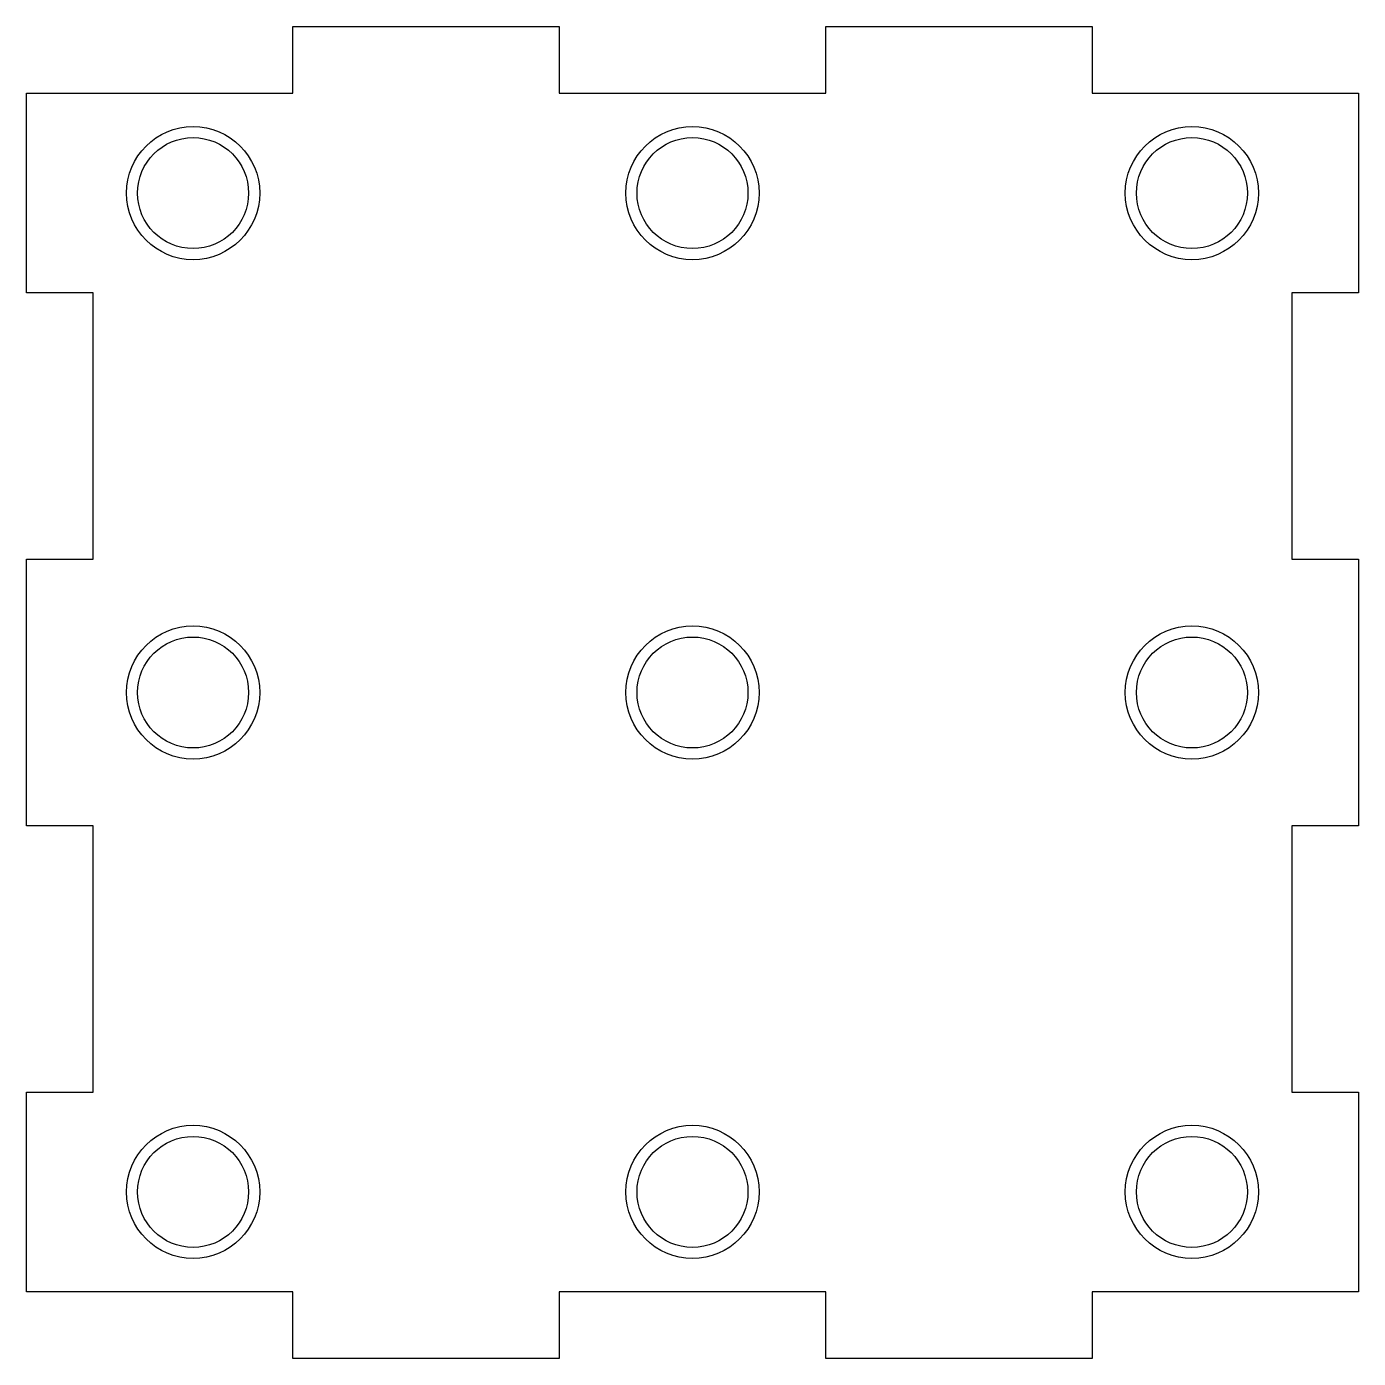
# Model space of a CAD drawing. Header units: millimetres. Extents: x -120 to 0, y 0 to 120.
import ezdxf

# ---------------------------------------------------------------- set-up
doc = ezdxf.new("R2010")
doc.units = ezdxf.units.MM
doc.layers.get('0').update_dxf_attribs({"linetype": 'CONTINUOUS'})

msp = doc.modelspace()

# ---------------------------------------------------------------- linework, layer by layer
msp.add_lwpolyline([(0, 48), (-6, 48), (-6, 24), (0, 24), (0, 6), (-24, 6), (-24, 0), (-48, 0), (-48, 6), (-72, 6), (-72, 0), (-96, 0), (-96, 6), (-120, 6), (-120, 24), (-114, 24), (-114, 48), (-120, 48), (-120, 72), (-114, 72), (-114, 96), (-120, 96), (-120, 114), (-96, 114), (-96, 120), (-72, 120), (-72, 114), (-48, 114), (-48, 120), (-24, 120), (-24, 114), (0, 114), (0, 96), (-6, 96), (-6, 72), (0, 72)], close=True)
for centre, radius in [((-105, 105), 6), ((-60, 105), 6), ((-15, 105), 6), ((-105, 105), 5), ((-60, 105), 5), ((-15, 105), 5), ((-105, 60), 6), ((-60, 60), 6), ((-15, 60), 6), ((-105, 60), 5), ((-60, 60), 5), ((-15, 60), 5), ((-105, 15), 6), ((-60, 15), 6), ((-15, 15), 6), ((-105, 15), 5), ((-60, 15), 5), ((-15, 15), 5)]:
    msp.add_circle(centre, radius)

doc.saveas('drawing.dxf')
